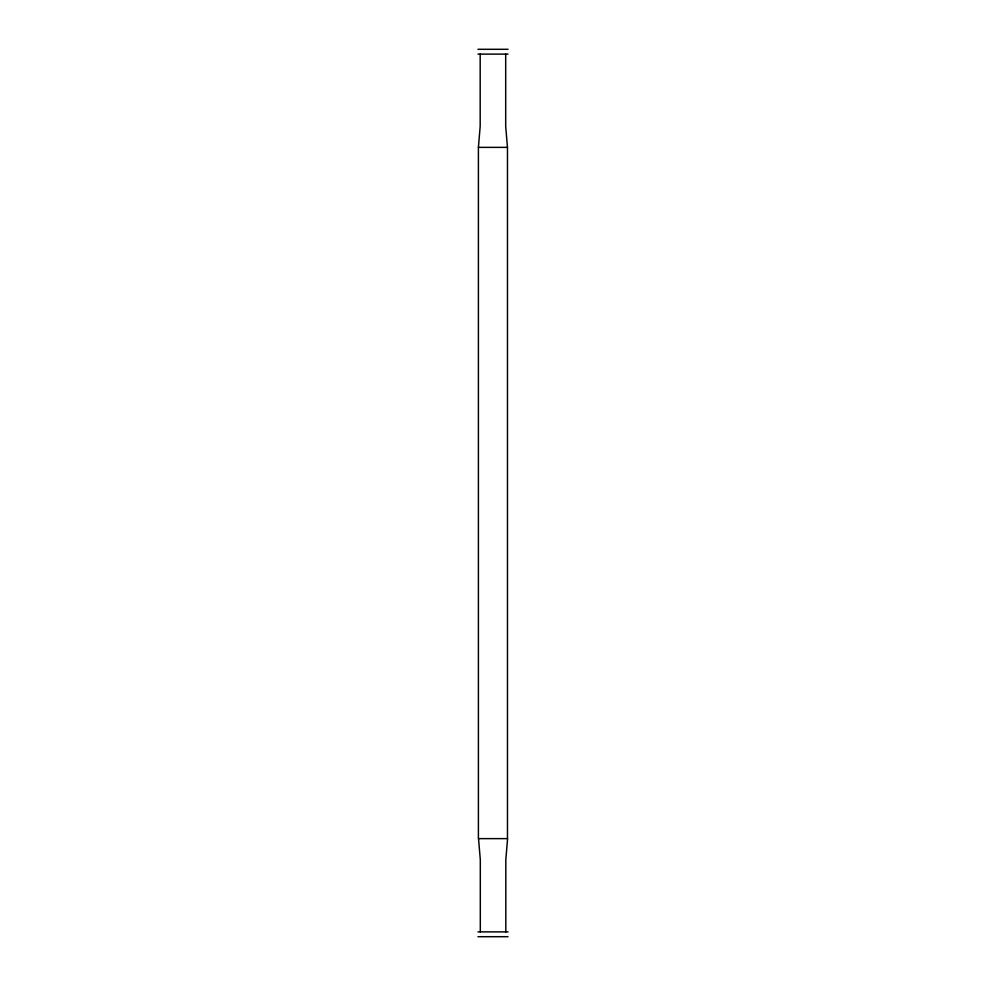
<?xml version="1.0" encoding="UTF-8"?>
<svg xmlns="http://www.w3.org/2000/svg" width="986" height="986" viewBox="0 0 986 986"><rect width="100%" height="100%" fill="white"/><g stroke="black" fill="none" stroke-linecap="round" stroke-linejoin="round"><path stroke-width="1.48" d="M505.818 931.893L505.818 859.693L507.593 838.63L478.407 838.63L478.407 147.37L480.182 126.307L480.182 54.107M477.964 49.3L508.049 49.3M477.964 54.119L508.049 54.119M478.407 147.37L507.47 147.37L507.47 838.63M477.951 931.881L508.036 931.881M477.951 936.7L508.036 936.7M507.47 147.37L505.695 126.307L505.695 54.107M478.53 838.63L480.305 859.693L480.305 931.893"/></g></svg>
